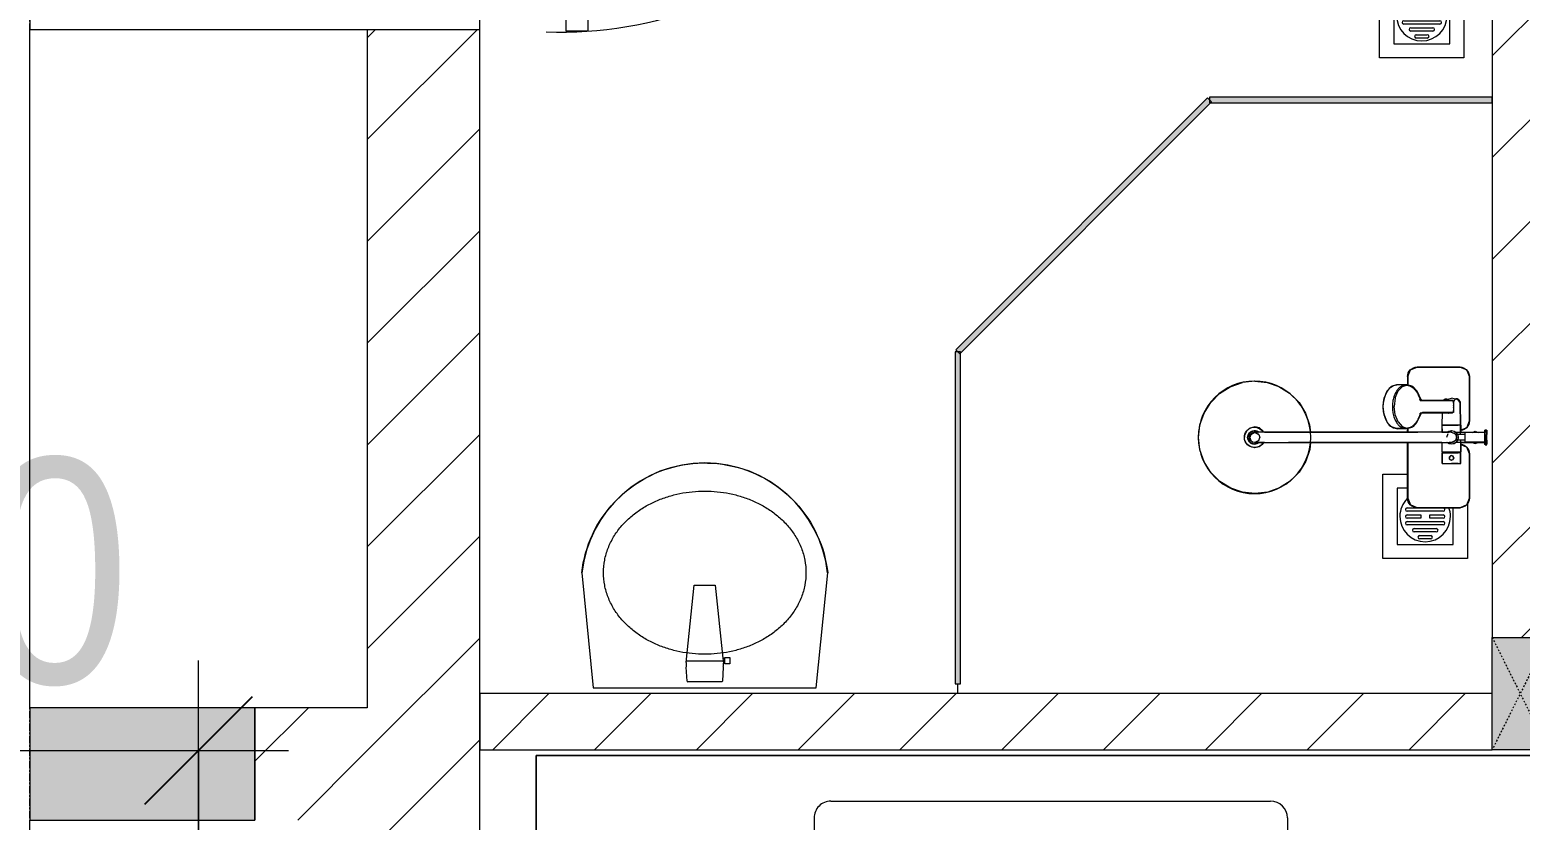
# Model space of a CAD drawing. Header units: millimetres. Extents: x 1591 to 240306, y -15958 to 82755.
# Drawn here: x 129254 to 131904, y 73112 to 74517 of the extents above; entities that cross this region are included whole.
import ezdxf

# ---------------------------------------------------------------- set-up
doc = ezdxf.new("R2010")
doc.units = ezdxf.units.MM
doc.linetypes.add('Dash', pattern=[6, 3, -3])
doc.linetypes.add('Grid Line', pattern=[22.225, 12.7, -3.175, 3.175, -3.175])
for name, color, linetype, lineweight in [('0-1', 7, 'Continuous', 5), ('A-ANNO-DIMS', 211, 'Continuous', 9), ('A-ANNO-DIMS-160', 211, 'Continuous', 9), ('A-DETL-GENF-1', 9, 'Continuous', 9), ('A-DOOR-1', 254, 'Continuous', 9), ('A-DOOR-2', 9, 'Continuous', 9), ('A-FLOR-1', 250, 'Continuous', 9), ('A-FLOR-2', 9, 'Continuous', 9), ('A-GLAZ-CURT', 52, 'Continuous', 9), ('A-GLAZ-CURT-1', 254, 'Continuous', 9), ('A-GLAZ-CURT-2', 9, 'Continuous', 9), ('A-WALL-1', 253, 'Continuous', 18), ('A-WALL-3', 113, 'Continuous', 18), ('A-WALL-PATT-1', 10, 'Continuous', 9), ('A-WALL-PATT-2', 111, 'Continuous', 9), ('I-FURN', 30, 'Continuous', 9), ('I-FURN-1', 254, 'Continuous', 9), ('M-EQPM-1', 254, 'Continuous', 9), ('P-SANR-FIXT', 6, 'Continuous', 9), ('P-SANR-FIXT-1', 254, 'Continuous', 9), ('S-COLS', 52, 'Continuous', 9), ('S-COLS-1', 52, 'Continuous', 5), ('S-COLS-2', 7, 'Continuous', 18), ('S-COLS-3', 254, 'Continuous', 9), ('S-COLS-4', 253, 'Continuous', 18), ('S-COLS-HDLN-1', 9, 'Dash', 9), ('S-GRID-1', 1, 'Grid Line', 9)]:
    doc.layers.add(name, color=color, linetype=linetype, lineweight=lineweight)
doc.styles.add('UTM Avo', font='UTM Avo.ttf', dxfattribs={"width": 0.9, "height": 400})
doc.dimstyles.new('1_Dim_chi_tiet_2_5_1', dxfattribs={"dimscale": 304.8, "dimtxt": 399.720379, "dimasz": 0.629921, "dimexe": 0.524934, "dimexo": 0.0625, "dimgap": 0.052493, "dimtad": 1, "dimdec": 0, "dimrnd": 5, "dimzin": 0, "dimdsep": 46, "dimtxsty": 'UTM Avo', "dimblk1": 'OBLIQUE', "dimblk2": 'OBLIQUE', "dimsah": 1, "dimcen": 0.09, "dimdle": 0.524934, "dimazin": 0, "dimtfac": 1, "dimtdec": 4, "dimtix": 1, "dimtmove": 0, "dimatfit": 3, "dimfxl": 1.049869, "dimfxlon": 1, "dimtvp": 1, "dimtolj": 1, "dimtzin": 0, "dimarcsym": 2})
pattern_1 = [(45, (0, 0), (-90.50967, 90.50967), [])]
pattern_2 = [(45, (11001.35, 0), (-90.50967, 90.50967), [])]

# ---------------------------------------------------------------- blocks, each defined once
blk = doc.blocks.new('NCV_TKTC_KET CAU_rvt-1-TKCS_MB TẦNG 3-4')
at = {"layer": 'S-COLS-1'}
blk.add_hatch(color=256, dxfattribs=at).paths.add_polyline_path([(118652.6, 73111.9), (118652.6, 73311.9), (118252.6, 73311.9), (118252.6, 73111.9)])
at = {"layer": 'A-FLOR-1'}
for p, q in [((118252.6, 73311.9), (118252.6, 74516.9)), ((118852.4, 74516.9), (118852.4, 73311.9)), ((118252.6, 71936.9), (118252.6, 73111.9))]:
    blk.add_line(p, q, dxfattribs=at)
at = {"layer": 'S-COLS-2'}
for p, q in [((118252.6, 73311.9), (118252.6, 73111.9)), ((118652.6, 73311.9), (118252.6, 73311.9)), ((118652.6, 73111.9), (118652.6, 73311.9)), ((118252.6, 73111.9), (118652.6, 73111.9))]:
    blk.add_line(p, q, dxfattribs=at)
blk = doc.blocks.new('DOOR_CW_01 CANH MO-PANEL KINH - DIG_02-800x2200-CỬA NHÔM KÍNH-V108-TKCS_MB TẦNG 3-4')
at = {"layer": 'A-DETL-GENF-1'}
for p, q in [((-347, -182), (-347, -62)), ((-347, -62), (-307, -62)), ((-307, -62), (-307, -182)), ((-307, -182), (-347, -182)), ((-341, -196), (-341, -182)), ((-341, -182), (-313, -182)), ((-313, -182), (-313, -196)), ((-347, -196), (-341, -196)), ((-347, -638), (-347, -196)), ((-307, -196), (-313, -196)), ((-307, -196), (-307, -638)), ((-383.9, -611.2), (-377.3, -615.8)), ((-270.1, -611.2), (-276.7, -615.8)), ((-392, -637), (-392, -716.5)), ((-384, -699.5), (-384, -637)), ((-347, -638), (-341, -638)), ((-307, -652), (-347, -652)), ((-347, -652), (-347, -772)), ((-341, -652), (-341, -638)), ((-313, -652), (-341, -652)), ((-307, -638), (-313, -638)), ((-313, -638), (-313, -652)), ((-307, -772), (-307, -652)), ((-270, -699.5), (-270, -637)), ((-262, -637), (-262, -716.5)), ((-349, -703.5), (-380, -703.5)), ((-349, -692.2), (-349, -731.8)), ((-347, -692.2), (-349, -692.2)), ((-347, -692.2), (-347, -731.8)), ((-307, -692.2), (-307, -731.8)), ((-307, -692.2), (-305, -692.2)), ((-305, -692.2), (-305, -731.8)), ((-305, -703.5), (-274, -703.5)), ((-349, -720.5), (-388, -720.5)), ((-349, -731.8), (-347, -731.8)), ((-305, -731.8), (-307, -731.8)), ((-305, -720.5), (-266, -720.5)), ((-347, -772), (-307, -772))]:
    blk.add_line(p, q, dxfattribs=at)
blk.add_circle((-357, -60), 10, dxfattribs=at)
for centre, radius, start, end in [((-357, -60), 714, 268, 0), ((-347, -637), 45, 145, 180), ((-347, -637), 37, 145, 180), ((-307, -637), 37, 0, 35), ((-307, -637), 45, 360, 35), ((-380, -699.5), 4, 180, 270), ((-274, -699.5), 4, 270, 0), ((-388, -716.5), 4, 180, 270), ((-266, -716.5), 4, 270, 0)]:
    blk.add_arc(centre, radius, start, end, dxfattribs=at)
at = {"layer": 'A-DOOR-2'}
for p, q in [((-400, -50), (-400, 50)), ((-400, 50), (-350, 50)), ((-350, 50), (-350, 0)), ((350, 0), (350, 50)), ((350, 50), (400, 50)), ((400, 50), (400, -50)), ((-360, 0), (-360, -50)), ((-350, 0), (-360, 0)), ((360, 0), (350, 0)), ((360, -50), (360, 0)), ((-360, -50), (-400, -50)), ((-357, -50), (-332, -50)), ((400, -50), (360, -50))]:
    blk.add_line(p, q, dxfattribs=at)
blk = doc.blocks.new('HE BEP A1 - HE BEP A 2-901225-TKCS_MB TẦNG 3-4')
at = {"layer": 'I-FURN'}
for p, q in [((3700, -594.4), (3700, 0)), ((3700, -594.4), (3700, 0)), ((2364, -483.2), (2364, -111.2)), ((3205.6, -483.2), (3205.6, -111.2)), ((3175.6, -513.2), (2394, -513.2)), ((662.4, -594.4), (3700, -594.4))]:
    blk.add_line(p, q, dxfattribs=at)
for centre, start, end in [((2394, -483.2), 180, 270), ((3175.6, -483.2), 270, 0)]:
    blk.add_arc(centre, 30, start, end, dxfattribs=at)
at = {"layer": 'I-FURN-1'}
for p, q in [((3700, 0), (3700, -594.4)), ((3700, -594.4), (0, -594.4))]:
    blk.add_line(p, q, dxfattribs=at)
blk = doc.blocks.new('bonruatreo - Chậu rửa-V112-TKCS_MB TẦNG 3-4')
at = {"layer": 'P-SANR-FIXT-1'}
for p, q in [((198.4, 0), (-198.4, 0)), ((165, 0), (-165, 0)), ((218.6, -205), (198.4, 0)), ((-198.4, 0), (-218.6, -205)), ((-33, -37.3), (-31.4, -12.2)), ((-30.2, -11), (30.2, -11)), ((31.4, -12.2), (33, -37.3)), ((-44.7, -42.8), (-35.6, -42.8)), ((-44.7, -54.2), (-44.7, -42.8)), ((-35.6, -42.8), (-35.6, -44.2)), ((-35.6, -44.2), (-33.1, -44.2)), ((-35.6, -44.2), (-35.6, -52.9)), ((-35.6, -52.9), (-35.6, -54.2)), ((-32.2, -52.9), (-35.6, -52.9)), ((-32.2, -52.9), (-33.1, -44.2)), ((32.7, -48.5), (-32.7, -48.5)), ((-18.5, -182.5), (-32.2, -52.9)), ((33, -45.4), (18.5, -182.5)), ((-35.6, -54.2), (-44.7, -54.2)), ((18.5, -182.5), (-18.5, -182.5))]:
    blk.add_line(p, q, dxfattribs=at)
at = {"layer": 'P-SANR-FIXT-1', "flags": 128}
blk.add_lwpolyline([(218.6, -205), (217.4, -213.7), (215.9, -222.4), (214, -231), (211.8, -239.5), (209.3, -247.9), (206.4, -256.2), (203.2, -264.4), (199.6, -272.5), (195.8, -280.4), (191.6, -288.1), (187.1, -295.7), (182.3, -303.1), (177.3, -310.3), (171.9, -317.3), (166.3, -324.1), (160.4, -330.6), (154.2, -336.9), (147.8, -342.9), (141.2, -348.7), (134.3, -354.2), (127.3, -359.4), (120, -364.4), (112.5, -369), (104.9, -373.4), (97.1, -377.4), (89.1, -381.2), (81, -384.6), (72.7, -387.6), (64.4, -390.4), (55.9, -392.8), (47.3, -394.8), (38.7, -396.6), (30, -397.9), (21.3, -399), (12.5, -399.6), (3.7, -400), (-5.1, -399.9), (-13.9, -399.6), (-22.6, -398.8), (-31.4, -397.8), (-40.1, -396.3), (-48.7, -394.5), (-57.2, -392.4), (-65.7, -390), (-74, -387.2), (-82.2, -384.1), (-90.3, -380.6), (-98.3, -376.8), (-106.1, -372.7), (-113.7, -368.3), (-121.1, -363.6), (-128.4, -358.7), (-135.4, -353.4), (-142.2, -347.8), (-148.8, -342), (-155.2, -335.9), (-161.3, -329.6), (-167.2, -323), (-172.8, -316.2), (-178.1, -309.2), (-183.1, -302), (-187.8, -294.6), (-192.2, -287), (-196.4, -279.2), (-200.2, -271.3), (-203.7, -263.2), (-206.8, -255), (-209.7, -246.6), (-212.2, -238.2), (-214.3, -229.7), (-216.1, -221.1), (-217.6, -212.4), (-218.6, -205)], dxfattribs=at)
at = {"layer": 'P-SANR-FIXT-1'}
for centre, radius, start, end in [((-30.1, -12.3), 1.3, 91.2278, 176.4003), ((30.1, -12.3), 1.3, 3.5997, 88.7722), ((5.5, -41.4), 38.7, 173.966, 184.1457), ((-5.5, -41.4), 38.7, 353.966, 6.034), ((0, -180), 220, 186.525, 353.475)]:
    blk.add_arc(centre, radius, start, end, dxfattribs=at)
for points in [[(-180, -205), (-180, -197.6), (-178.6, -182.7), (-172.4, -161.2), (-162.5, -141.1), (-149.4, -123), (-133.8, -107), (-116.1, -93.4), (-96.9, -82.1), (-76.5, -73.2), (-55.2, -66.5), (-33.3, -62.1), (-11.2, -59.9), (11.1, -59.9), (33.3, -62.1), (55.2, -66.5), (76.5, -73.2), (96.9, -82.1), (116.1, -93.4), (133.8, -107.1), (149.5, -123), (162.5, -141.2), (172.4, -161.2), (178.6, -182.7), (180, -197.6), (180, -205)], [(180, -205), (180, -212.4), (178.6, -227.3), (172.4, -248.8), (162.5, -268.8), (149.5, -287), (133.8, -302.9), (116.1, -316.6), (96.9, -327.9), (76.5, -336.8), (55.2, -343.5), (33.3, -347.9), (11.1, -350.1), (-11.2, -350.1), (-33.3, -347.9), (-55.2, -343.5), (-76.5, -336.8), (-96.9, -327.9), (-116.1, -316.6), (-133.8, -303), (-149.4, -287), (-162.5, -268.9), (-172.4, -248.8), (-178.6, -227.3), (-180, -212.4), (-180, -205)]]:
    blk.add_open_spline(points, degree=3, dxfattribs=at)
blk = doc.blocks.new('93925000_0001 - 93925000_top_dwg_93925000_T-348115-TKCS_MB TẦNG 3-4')
at = {"layer": 'P-SANR-FIXT'}
for p, q in [((-125, -47.4), (-125, -123.4)), ((-29.3, -30.4), (-108, -30.4)), ((-46.3, -78.4), (-46.3, -46.7)), ((-27.2, -47.1), (-26.1, -47.1)), ((21.5, -45.9), (60.6, -46.7)), ((29.3, -30.4), (108, -30.4)), ((125, -47.4), (125, -123.4)), ((-27.2, -77.9), (-26.1, -77.9)), ((-9, -412.5), (-9, -62.5)), ((9, -62.5), (9, -412.5)), ((43, -78.7), (21.5, -79.2)), ((43, -64.7), (43, -117.7)), ((65.8, -117.7), (65.8, -64.7)), ((42.7, -117.9), (42.7, -117.9)), ((43.2, -117.6), (43.2, -117.5)), ((65.6, -117.5), (65.6, -117.6)), ((66.1, -117.9), (66.1, -117.9)), ((-108, -140.4), (-9, -140.4)), ((9, -140.4), (16.1, -140.4)), ((15.4, -159.1), (15.8, -143.3)), ((108, -140.4), (92.7, -140.4)), ((93, -143.3), (93.4, -159.1))]:
    blk.add_line(p, q, dxfattribs=at)
at = {"layer": 'P-SANR-FIXT', "flags": 128}
for points in [[(-45.8, -46.1), (-27.2, -46.1), (-27.2, -78.9), (-45.8, -78.9)], [(-26.1, -46), (-26.1, -78.9), (-9, -79)], [(21.5, -47.4), (21.5, -79.1), (9, -79)]]:
    blk.add_lwpolyline(points, dxfattribs=at)
at = {"layer": 'P-SANR-FIXT'}
for centre, radius in [((-36.5, -62.5), 3.95), ((0, -412.5), 100)]:
    blk.add_circle(centre, radius, dxfattribs=at)
for centre, radius, start, end in [((-108, -47.4), 17, 90, 180), ((-45.8, -46.6), 0.5, 90, 180), ((-29.3, -47.4), 17, 4.7626, 90), ((0, -62.5), 12, 318.5904, 221.4096), ((29.3, -47.4), 17, 90, 175.2374), ((59.7, -57.1), 10.5, 38.6491, 85.492), ((108, -47.4), 17, 360, 90), ((-45.8, -78.4), 0.5, 180, 270), ((0, -62.5), 9, 90, 180.0008), ((0, -62.5), 9, 360, 90), ((45.7, -61.8), 2.59, 155.1929, 175.7071), ((45.9, -61.8), 2.75, 130.8294, 155.1929), ((46.1, -62.1), 3.08, 110.5459, 130.8294), ((54.4, -334.8), 275.9, 88.2683, 91.7343), ((-11.1, -67.1), 76.9, 1.7693, 4.1075), ((65.2, -72.4), 3.46, 323.2522, 79.3541), ((-108, -123.4), 17, 180, 270), ((39.3, -146.1), 24, 145.4892, 151.4815), ((41.5, -147.6), 26.8, 139.9517, 145.4927), ((43.6, -149.4), 29.5, 134.7867, 139.9744), ((46.2, -152), 33.2, 130.0223, 134.7808), ((47.7, -153.8), 35.5, 125.4414, 130.0144), ((49.9, -156.8), 39.2, 121.1773, 125.4365), ((50.6, -157.9), 40.5, 119.697, 121.1761), ((51, -158.7), 41.5, 117.0276, 119.7085), ((52.2, -161.1), 44.1, 113.3199, 117.0258), ((51.7, -159.9), 42.8, 109.7779, 113.2977), ((52.5, -162.2), 45.2, 106.1472, 109.7766), ((53.2, -164.5), 47.7, 103.9355, 106.1665), ((39.1, -108.2), 10.4, 284.3956, 285.5116), ((40.8, -114.2), 4.19, 285.5116, 289.9665), ((40.2, -112.5), 6, 289.9665, 292.7061), ((41.4, -115.3), 2.96, 292.7061, 296.5405), ((41.3, -115.1), 3.16, 296.9591, 300.8286), ((41.8, -115.8), 2.26, 300.8286, 305.287), ((42.1, -116.4), 1.64, 305.287, 309.9326), ((42.6, -116.9), 0.906, 309.9326, 315.24), ((66.5, -116.6), 1.39, 229.6335, 235.1234), ((66.3, -116.8), 1.08, 225.1702, 229.6335), ((67.3, -115.4), 2.79, 235.1234, 238.7439), ((67.2, -115.6), 2.6, 238.7439, 243.4573), ((67.8, -114.4), 3.89, 243.9189, 246.8313), ((68.1, -113.8), 4.52, 246.843, 250.4792), ((68.3, -113.2), 5.24, 250.478, 254.0406), ((68.5, -112.7), 5.75, 254.0357, 256.0561), ((55.4, -165.2), 48.4, 73.8659, 76.0481), ((56.2, -162.4), 45.5, 70.241, 73.86), ((57.4, -159.2), 42.1, 66.6693, 70.2637), ((56.5, -161.3), 44.3, 62.9815, 66.6728), ((58, -158.4), 41.1, 60.2783, 62.9855), ((57.7, -158.9), 41.7, 58.8444, 60.2824), ((59.2, -156.4), 38.7, 54.5377, 58.8482), ((60.9, -154), 35.8, 50.0034, 54.5405), ((62.8, -151.7), 32.8, 45.1921, 50.0042), ((65, -149.6), 29.8, 40.0487, 45.1896), ((87.6, -128.4), 1.5, 180, 187.5386), ((87.6, -128.4), 1.5, 258.6057, 270), ((67.2, -147.7), 26.8, 34.5125, 40.0422), ((69.4, -146.2), 24.2, 28.5363, 34.4919), ((108, -123.4), 17, 270, 360), ((32.6, -143.6), 16.9, 172.414, 179.1297), ((33.7, -143.7), 17.9, 164.9525, 172.4168), ((35.2, -144.2), 19.5, 157.9614, 164.9563), ((37.1, -144.9), 21.6, 151.4775, 157.9654), ((73.8, -143.9), 19.2, 21.6374, 28.9183), ((71.2, -145), 22.1, 15.4436, 21.6374), ((76.8, -143.4), 16.2, 7.1859, 15.4436), ((73.9, -143.8), 19.1, 1.2699, 7.1859), ((32.7, -159), 17.3, 181.3198, 222.2619), ((54.2, -123), 60.6, 259.1395, 270.1494), ((54.2, -119.5), 64.1, 270.1494, 280.3637), ((76, -159), 17.4, 317.3098, 358.6393), ((0, -412.5), 18, 120.2491, 59.7509), ((0, -412.5), 12.2, 137.7946, 42.2054), ((0, -412.5), 9, 180, 0)]:
    blk.add_arc(centre, radius, start, end, dxfattribs=at)
for points, degree in [([(-12.9, 0), (-12.9, -1.5), (-12.9, -3)], 2), ([(12.9, 0), (0, 0), (-12.8, 0)], 2), ([(12.8, 0), (12.9, 0), (12.9, 0)], 2), ([(12.9, 0), (12.9, -1.5), (12.9, -3)], 2), ([(-12.9, -3), (0, -3), (12.8, -3)], 2), ([(-12.8, -3), (-12.9, -3), (-12.9, -3)], 2), ([(-8.5, -3.8), (-8.5, -20.9), (-8.5, -38)], 2), ([(8.5, -3.8), (8.5, -20.9), (8.5, -38)], 2), ([(-5, -46), (-15.5, -46), (-26.1, -46)], 2), ([(-8.5, -38), (0, -38), (8.5, -38)], 2), ([(-5, -38), (-5, -44.8), (-5, -51.6)], 2), ([(5, -38), (5, -44.8), (5, -51.6)], 2), ([(5, -46), (13.3, -46), (21.5, -46)], 2), ([(43.2, -61.6), (43.1, -62.2), (43.3, -62.8), (43, -63.5), (43, -64.1), (43, -64.7)], 5), ([(46.1, -59), (45.8, -59), (45.6, -59), (45.4, -59.1), (45.2, -59.1), (45, -59.2)], 5), ([(65.6, -61.6), (65.6, -60.8), (65.5, -60), (64.3, -59), (63.5, -59), (62.7, -59)], 5), ([(42.8, -182.5), (33, -180.6), (24.7, -176.4), (19.9, -170.7)], 3), ([(88.8, -170.8), (83.9, -176.5), (75.6, -180.7), (65.8, -182.5)], 3)]:
    blk.add_open_spline(points, degree=degree, dxfattribs=at)
for points, weights in [([(-9.3, -3), (-8.5, -3), (-8.5, -3.8)], [1, 0.707106775639, 1]), ([(9.3, -3), (8.5, -3), (8.5, -3.8)], [1, 0.707106765177, 1]), ([(21.5, -45.9), (21.5, -45.7), (21.5, -47.4)], [0.874147445041, 0.908470869121, 1]), ([(67.9, -74.4), (66.9, -75.7), (65.8, -76.4)], [1, 0.991614392871, 1]), ([(54.4, -167.3), (15.8, -167.3), (15.8, -143.6)], [1, 0.707106781187, 1]), ([(93, -143.6), (93, -167.3), (54.4, -167.3)], [1, 0.707106781187, 1])]:
    blk.add_rational_spline(points, weights, degree=2, dxfattribs=at)
blk.add_open_spline([(68, -50.6), (68.4, -51.1), (68.6, -51.7), (68.7, -53.5), (68.2, -54.7), (66.1, -57), (64.6, -58.1), (62.7, -59)], degree=3, knots=[0.3623591, 0.3623591, 0.3623591, 0.3623591, 0.4991435, 0.4991435, 0.7494159, 0.7494159, 0.9564651, 0.9564651, 0.9564651, 0.9564651], dxfattribs=at)
blk = doc.blocks.new('93925000_0001 - 93925000_top_dwg-348114-TKCS_MB TẦNG 3-4')
blk.add_blockref('93925000_0001 - 93925000_top_dwg_93925000_T-348115-TKCS_MB TẦNG 3-4', (0, 0))
blk = doc.blocks.new('93925000_0001 - 93925000_3D_low_dwg-348120-TKCS_MB TẦNG 3-4')
at = {"layer": 'P-SANR-FIXT'}
for p, q in [((-13, 0.4), (-12.1, 0.4)), ((-13, 0.4), (-11.6, 0.4)), ((-13, -2.4), (-13, 0.4)), ((-12.1, 0.4), (-9.1, 0.4)), ((-8, 0.4), (-11.6, 0.4)), ((-9.1, 0.4), (-5, 0.4)), ((-5, 0.4), (-8, 0.4)), ((-5, 0.4), (0, 0.4)), ((0, 0.4), (5.1, 0.4)), ((5.1, 0.4), (9, 0.4)), ((8.2, 0.4), (5.1, 0.4)), ((11.6, 0.4), (8.2, 0.4)), ((9, 0.4), (12, 0.4)), ((13, 0.4), (11.6, 0.4)), ((12, 0.4), (13, 0.4)), ((13, -2.4), (13, 0.4)), ((-13, -2.4), (-13, 0)), ((-12.1, -2.4), (-13, -2.4)), ((-13, -2.4), (-11.6, -2.4)), ((-12.1, -2.4), (-13, -2.4)), ((-13, -2.4), (-11.6, -2.4)), ((-9.1, -2.4), (-12.1, -2.4)), ((-9.1, -2.4), (-12.1, -2.4)), ((-11.6, -2.4), (-8.5, -2.4)), ((-11.6, -2.4), (-8.9, -2.4)), ((-11.1, -20.1), (-8.9, -14.6)), ((-8.9, -25.2), (-11.1, -20.1)), ((-5, -2.4), (-9.1, -2.4)), ((-8.9, -45.6), (-8.9, -2.4)), ((-6.1, -2.4), (-8.5, -2.4)), ((-8.5, -53.6), (-8.5, -2.4)), ((0, -2.4), (-5, -2.4)), ((5.1, -2.4), (0, -2.4)), ((5.1, -2.4), (9, -2.4)), ((6.1, -2.4), (8.5, -2.4)), ((11.6, -2.4), (8.5, -2.4)), ((8.5, -2.4), (8.5, -53.6)), ((8.9, -2.4), (8.9, -45.6)), ((11.6, -2.4), (8.9, -2.4)), ((11.1, -20.1), (8.9, -15)), ((8.9, -25.6), (11.1, -20.1)), ((9, -2.4), (12, -2.4)), ((9, -2.4), (12, -2.4)), ((13, -2.4), (11.6, -2.4)), ((13, -2.4), (11.6, -2.4)), ((12, -2.4), (13, -2.4)), ((12, -2.4), (13, -2.4)), ((13, -2.4), (13, 0)), ((-125, -47), (-120, -35)), ((-120, -35), (-125, -47)), ((-125, -123), (-125, -47)), ((-125, -47), (-125, -123)), ((-120, -35), (-108, -30)), ((-108, -30), (-120, -35)), ((-108, -30), (-29.2, -30)), ((-29.2, -30), (-108, -30)), ((-46.3, -45.7), (-27.2, -45.6)), ((-46.3, -46.9), (-46.3, -45.7)), ((-46.3, -45.7), (-46.3, -46.9)), ((-46.3, -50.5), (-46.3, -46.9)), ((-46.3, -50.5), (-46.3, -56.1)), ((-29.2, -30), (-17.2, -35)), ((-17.2, -35), (-29.2, -30)), ((-27.2, -46.8), (-27.2, -45.6)), ((-27.2, -46.8), (-27.2, -50.4)), ((-27.2, -56), (-27.2, -50.4)), ((-26.1, -46.8), (-26.1, -45.6)), ((-8.5, -45.6), (-26.1, -45.6)), ((-26.1, -46.8), (-26.1, -50.4)), ((-26.1, -56), (-26.1, -50.4)), ((-17.2, -35), (-12.8, -45.6)), ((-12.8, -45.6), (-17.2, -35)), ((-4.4, -50.9), (-8.5, -53.6)), ((-4.4, -50.9), (-8.5, -53.6)), ((-4.6, -51), (-4.4, -50.9)), ((0, -50.1), (-4.4, -50.9)), ((4.4, -50.9), (0, -50.1)), ((4.4, -50.9), (4.6, -51)), ((4.4, -50.9), (8.5, -53.6)), ((4.4, -50.9), (8.5, -53.6)), ((21.5, -45.6), (8.5, -45.6)), ((17.2, -35), (12.8, -45.6)), ((12.8, -45.6), (17.2, -35)), ((17.2, -35), (29.2, -30)), ((17.2, -35), (29.2, -30)), ((21.5, -45.6), (60.6, -46.1)), ((21.5, -46.8), (21.5, -45.6)), ((21.5, -46.8), (21.5, -50.4)), ((21.5, -56), (21.5, -50.4)), ((29.2, -30), (108, -30)), ((108, -30), (29.2, -30)), ((60.6, -46.1), (66.7, -50.3)), ((66.7, -50.3), (69.5, -62.1)), ((108, -30), (120, -35)), ((120, -35), (108, -30)), ((120, -35), (125, -47)), ((125, -47), (120, -35)), ((125, -47), (125, -123)), ((125, -123), (125, -47)), ((-46.3, -56.1), (-46.3, -62.1)), ((-46.3, -68.1), (-46.3, -62.1)), ((-46.3, -73.7), (-46.3, -68.1)), ((-46.3, -77.3), (-46.3, -73.7)), ((-46.3, -78.5), (-46.3, -77.3)), ((-46.3, -78.5), (-46.3, -77.3)), ((-46.3, -78.5), (-27.2, -78.6)), ((-40.5, -62.1), (-39.4, -59.4)), ((-40.5, -62.1), (-39.3, -64.9)), ((-36.6, -58.1), (-39.4, -59.4)), ((-36.5, -66.1), (-39.3, -64.9)), ((-36.6, -58.1), (-33.6, -59.3)), ((-33.6, -64.8), (-36.5, -66.1)), ((-33.6, -59.3), (-32.5, -62.1)), ((-33.6, -64.8), (-32.5, -62.1)), ((-27.2, -62.1), (-27.2, -56)), ((-27.2, -68.2), (-27.2, -62.1)), ((-27.2, -73.8), (-27.2, -68.2)), ((-27.2, -77.4), (-27.2, -73.8)), ((-27.2, -78.6), (-27.2, -77.4)), ((-26.1, -62.1), (-26.1, -56)), ((-26.1, -68.2), (-26.1, -62.1)), ((-26.1, -73.8), (-26.1, -68.2)), ((-26.1, -77.4), (-26.1, -73.8)), ((-26.1, -78.6), (-26.1, -77.4)), ((-26.1, -78.6), (-9, -78.6)), ((-11.1, -57.5), (-12, -62.1)), ((-11.2, -57.7), (-12, -62.1)), ((-12, -62.1), (-11.2, -66.5)), ((-12, -62.1), (-11.2, -66.5)), ((-8.5, -53.6), (-11.2, -57.7)), ((-8.5, -53.6), (-11.2, -57.7)), ((-11.1, -57.5), (-11.2, -57.7)), ((-11.1, -66.7), (-11.2, -66.5)), ((-11.2, -66.5), (-9, -69.8)), ((-11.1, -66.7), (-9, -69.9)), ((-5.4, -54.9), (-9, -62.1)), ((-9, -62.1), (-9, -66.3)), ((-9, -79.5), (-9, -66.3)), ((-9, -79.5), (-9, -94.5)), ((0, -53.1), (-5.4, -54.9)), ((2.5, -54.1), (0, -53.1)), ((6.4, -68.5), (0, -71.1)), ((9, -62.1), (6.4, -55.7)), ((9, -62.1), (7.9, -59.4)), ((11.1, -57.5), (8.5, -53.6)), ((11.2, -57.7), (8.5, -53.6)), ((11.2, -57.7), (8.5, -53.6)), ((9, -62.1), (9, -66.5)), ((9, -79.6), (9, -66.5)), ((9, -69.8), (11.2, -66.5)), ((9, -69.8), (11.2, -66.5)), ((9, -69.8), (11.1, -66.7)), ((9, -78.6), (21.5, -78.6)), ((11.1, -57.5), (11.2, -57.7)), ((11.1, -66.7), (12, -62.1)), ((11.1, -66.7), (11.2, -66.5)), ((12, -62.1), (11.2, -57.7)), ((12, -62.1), (11.2, -57.7)), ((11.2, -66.5), (12, -62.1)), ((21.5, -62.1), (21.5, -56)), ((21.5, -68.2), (21.5, -62.1)), ((21.5, -73.8), (21.5, -68.2)), ((21.5, -77.4), (21.5, -73.8)), ((21.5, -78.6), (21.5, -77.4)), ((21.5, -78.6), (44.3, -78.3)), ((43.3, -68.3), (43.8, -62.2)), ((43.3, -68.3), (44.3, -66.3)), ((44.3, -70.3), (43.3, -68.3)), ((44.3, -58.6), (44.2, -112.9)), ((65.4, -58.6), (44.3, -58.6)), ((52.7, -58.6), (54.8, -57.9)), ((54.8, -57.9), (56.9, -58.6)), ((65.4, -58.6), (65.4, -112.9)), ((66.3, -68.3), (65.4, -66.3)), ((65.4, -70.2), (66.3, -68.3)), ((66.3, -68.3), (65.5, -58.6)), ((66.7, -73.9), (69.5, -62.1)), ((-9, -94.5), (-9, -122.1)), ((9, -79.6), (9, -94.6)), ((9, -94.6), (9, -122.1)), ((-120, -135), (-125, -123)), ((-125, -123), (-120, -135)), ((-9, -122.1), (-9, -352.1)), ((9, -352.1), (9, -122.1)), ((16, -140.4), (19, -131.1)), ((27.2, -123.6), (19, -131.1)), ((42.7, -116.4), (27.2, -123.6)), ((44.2, -112.9), (42.7, -116.4)), ((65.4, -112.9), (67, -116.4)), ((67, -116.4), (82.2, -123.4)), ((82.2, -123.4), (90.4, -130.7)), ((90.4, -130.7), (93.7, -140.4)), ((125, -123), (120, -135)), ((120, -135), (125, -123)), ((-108, -140), (-120, -135)), ((-120, -135), (-108, -140)), ((-8.8, -140), (-108, -140)), ((-108, -140), (-8.8, -140)), ((16.1, -140), (8.8, -140)), ((8.8, -140), (16.1, -140)), ((16, -140.4), (16, -160.1)), ((19.3, -150.1), (16, -140.4)), ((27.5, -157.3), (19.3, -150.1)), ((27.5, -157.3), (39.8, -162.4)), ((70.6, -162.2), (82.5, -157.2)), ((90.7, -149.6), (82.5, -157.2)), ((90.7, -149.6), (93.7, -140.4)), ((108, -140), (93.6, -140)), ((93.6, -140), (108, -140)), ((93.7, -140.4), (93.7, -160.1)), ((108, -140), (120, -135)), ((108, -140), (120, -135)), ((16, -160.1), (18.8, -169)), ((19.3, -169.7), (16, -160.1)), ((25.5, -175.3), (19.3, -169.7)), ((39.8, -182), (27.5, -177)), ((39.6, -182), (54.8, -183.9)), ((39.8, -162.4), (54.8, -164.2)), ((39.8, -182), (54.8, -183.9)), ((70.6, -162.2), (54.8, -164.2)), ((54.8, -183.9), (70.6, -181.9)), ((54.8, -183.9), (69.3, -182.2)), ((82.5, -176.8), (70.6, -181.9)), ((82.2, -177), (79.6, -178.1)), ((90.7, -169.3), (82.5, -176.8)), ((90.6, -169.4), (88.2, -171.6)), ((93.7, -160.1), (90.7, -169.3)), ((-21.4, -314.2), (-42.5, -321.4)), ((-9, -312.8), (-21.4, -314.2)), ((22.5, -314.4), (9, -312.9)), ((43, -321.6), (22.5, -314.4)), ((-61.8, -333.3), (-77.7, -348.9)), ((-42.5, -321.4), (-61.8, -333.3)), ((61.9, -333.3), (43, -321.6)), ((78.8, -350.3), (61.9, -333.3)), ((-89.8, -367.9), (-97.3, -388.9)), ((-77.7, -348.9), (-89.8, -367.9)), ((-9, -374.4), (-9, -352.1)), ((9, -374.3), (9, -352.1)), ((90.5, -369.3), (78.8, -350.3)), ((97.6, -390.1), (90.5, -369.3)), ((-97.3, -388.9), (-100, -411.9)), ((-9, -396.3), (-11.8, -397.7)), ((-9, -394.7), (-9, -374.4)), ((-9, -394.7), (-9, -407.6)), ((9, -394.5), (9, -374.3)), ((9, -394.5), (9, -407.4)), ((11.7, -397.6), (9, -396.3)), ((100, -411.9), (97.6, -390.1)), ((-100, -411.9), (-97.6, -433.8)), ((-16.7, -404), (-18.5, -411.9)), ((-18.5, -411.9), (-18.5, -411.9)), ((-18.5, -411.9), (-16.5, -420.1)), ((-11.8, -397.7), (-16.7, -404)), ((-16.5, -420.1), (-11.3, -426.5)), ((-12, -411.9), (-9, -404.4)), ((-8.3, -420.6), (-12, -411.9)), ((-5.4, -404.7), (-9, -411.9)), ((-9, -407.6), (-9, -411.9)), ((-9, -411.9), (-9, -411.9)), ((0, -423.9), (-8.3, -420.6)), ((-5.4, -404.7), (-6.3, -405.5)), ((-5.4, -419.1), (-6.2, -418.4)), ((-5.4, -404.7), (0, -402.9)), ((0, -420.9), (-5.4, -419.1)), ((0, -420.9), (-5.4, -419.1)), ((5.4, -404.7), (0, -402.9)), ((5.4, -419.1), (0, -420.9)), ((5.4, -419.1), (0, -420.9)), ((8.7, -420.2), (0, -423.9)), ((9, -411.9), (5.4, -404.7)), ((5.4, -404.7), (6.2, -405.4)), ((5.4, -419.1), (9, -411.6)), ((5.4, -419.1), (9, -411.9)), ((6.2, -418.4), (5.4, -419.1)), ((8.7, -420.2), (12, -411.9)), ((12, -411.9), (9, -404.9)), ((9, -411.9), (9, -407.4)), ((9, -411.6), (9, -411.9)), ((11.7, -397.6), (16.7, -403.7)), ((11.7, -397.6), (16.7, -403.7)), ((16.5, -420.1), (11.7, -426.2)), ((18.5, -411.9), (16.5, -420.1)), ((16.7, -403.7), (18.5, -411.9)), ((16.7, -403.7), (18.5, -411.9)), ((18.5, -411.9), (18.5, -411.9)), ((100, -411.9), (97.5, -433.9)), ((-97.6, -433.8), (-90.5, -454.4)), ((-11.3, -426.5), (-3.9, -430)), ((-3.9, -430), (4.1, -429.9)), ((4.1, -429.9), (11.7, -426.2)), ((89.8, -455.8), (97.5, -433.9)), ((-90.5, -454.4), (-78.4, -473.9)), ((-78.4, -473.9), (-62.2, -490.2)), ((61.9, -490.4), (78, -474.5)), ((78, -474.5), (89.8, -455.8)), ((-62.2, -490.2), (-43.5, -501.9)), ((-43.5, -501.9), (-22.2, -509.4)), ((22.1, -509.4), (42.9, -502.2)), ((42.9, -502.2), (61.9, -490.4)), ((-22.2, -509.4), (-0.1, -511.9)), ((-0.1, -511.9), (22.1, -509.4))]:
    blk.add_line(p, q, dxfattribs=at)
blk = doc.blocks.new('93925000_0001 - FMM 93925000-401075-TKCS_MB TẦNG 3-4')
at = {"extrusion": (0, 0, -1), "zscale": -1, "rotation": 180}
for name in ['93925000_0001 - 93925000_top_dwg-348114-TKCS_MB TẦNG 3-4', '93925000_0001 - 93925000_3D_low_dwg-348120-TKCS_MB TẦNG 3-4']:
    blk.add_blockref(name, (0, 0), dxfattribs=at)
blk = doc.blocks.new('THU NUOC - THU NUOC-V164-TKCS_MB TẦNG 3-4')
at = {"layer": 'M-EQPM-1'}
for p, q in [((-66.3, -70.6), (-66.3, 79.4)), ((-66.3, 79.4), (-22.3, 79.4)), ((-22.3, 54.4), (-41.3, 54.4)), ((-41.3, 54.4), (-41.3, -45.6)), ((83.7, 27.4), (83.7, -70.6)), ((-23.3, 19.6), (40.9, 19.6)), ((40.9, 13.6), (-23.3, 13.6)), ((-23.3, 7.2), (0.7, 7.2)), ((0.7, 1.2), (-23.3, 1.2)), ((0.7, 7.2), (0.7, 1.2)), ((16.7, 1.2), (16.7, 7.2)), ((16.7, 7.2), (40.9, 7.2)), ((40.9, 1.2), (16.7, 1.2)), ((58.7, -45.6), (58.7, 19.9)), ((-23.3, -4.8), (40.9, -4.8)), ((40.9, -10.8), (-23.3, -10.8)), ((-11, -17.3), (28.5, -17.3)), ((28.5, -23.3), (-11, -23.3)), ((-41.3, -45.6), (58.7, -45.6)), ((-1.1, -29.6), (18.5, -29.6)), ((18.5, -35.6), (-1.1, -35.6)), ((83.7, -70.6), (-66.3, -70.6))]:
    blk.add_line(p, q, dxfattribs=at)
for centre, radius, start, end in [((8.7, 4.4), 45, 135, 180), ((8.7, 4.4), 45, 135, 180), ((8.7, 4.4), 45, 180, 0), ((8.7, 4.4), 45, 180, 360), ((-23.3, 16.6), 3, 90, 270), ((-23.3, 4.2), 3, 90, 270), ((40.9, 16.6), 3, 270, 90), ((40.9, 4.2), 3, 270, 90), ((8.7, 4.4), 45, 0, 20.2407), ((8.7, 4.4), 45, 360, 20.2407), ((-23.3, -7.8), 3, 90, 270), ((-11, -20.3), 3, 90, 270), ((28.5, -20.3), 3, 270, 90), ((40.9, -7.8), 3, 270, 90), ((-1.1, -32.6), 3, 90, 270), ((18.5, -32.6), 3, 270, 90)]:
    blk.add_arc(centre, radius, start, end, dxfattribs=at)
blk = doc.blocks.new('THU NUOC - THU NUOC-V172-TKCS_MB TẦNG 3-4')
at = {"layer": 'M-EQPM-1'}
for p, q in [((-66.3, -70.6), (-66.3, 79.3)), ((58.7, 54.4), (-41.3, 54.4)), ((-41.3, 54.4), (-41.3, -45.6)), ((58.7, -45.6), (58.7, 54.4)), ((79.5, 79.4), (83.7, 79.4)), ((83.7, 79.4), (83.7, -70.6)), ((-11, 32.1), (28.5, 32.1)), ((-1.1, 44.5), (18.5, 44.5)), ((18.5, 38.5), (-1.1, 38.5)), ((-23.3, 19.6), (40.9, 19.6)), ((40.9, 13.6), (-23.3, 13.6)), ((-23.3, 7.2), (0.7, 7.2)), ((0.7, 1.2), (-23.3, 1.2)), ((28.5, 26.1), (-11, 26.1)), ((0.7, 7.2), (0.7, 1.2)), ((16.7, 1.2), (16.7, 7.2)), ((16.7, 7.2), (40.9, 7.2)), ((40.9, 1.2), (16.7, 1.2)), ((-23.3, -4.8), (40.9, -4.8)), ((40.9, -10.8), (-23.3, -10.8)), ((-11, -17.3), (28.5, -17.3)), ((28.5, -23.3), (-11, -23.3)), ((-41.3, -45.6), (58.7, -45.6)), ((-1.1, -29.6), (18.5, -29.6)), ((18.5, -35.6), (-1.1, -35.6)), ((83.7, -70.6), (-66.3, -70.6))]:
    blk.add_line(p, q, dxfattribs=at)
for centre, radius, start, end in [((8.7, 4.4), 45, 0, 180), ((8.7, 4.4), 45, 360, 180), ((-11, 29.1), 3, 90, 270), ((-1.1, 41.5), 3, 90, 270), ((18.5, 41.5), 3, 270, 90), ((28.5, 29.1), 3, 270, 90), ((8.7, 4.4), 45, 180, 0), ((8.7, 4.4), 45, 180, 360), ((-23.3, 16.6), 3, 90, 270), ((-23.3, 4.2), 3, 90, 270), ((40.9, 16.6), 3, 270, 90), ((40.9, 4.2), 3, 270, 90), ((-23.3, -7.8), 3, 90, 270), ((-11, -20.3), 3, 90, 270), ((28.5, -20.3), 3, 270, 90), ((40.9, -7.8), 3, 270, 90), ((-1.1, -32.6), 3, 90, 270), ((18.5, -32.6), 3, 270, 90)]:
    blk.add_arc(centre, radius, start, end, dxfattribs=at)
blk = doc.blocks.new('G1_SOF - BO TRU - 100x200-746114-TKCS_MB TẦNG 3-4')
at = {"layer": 'S-COLS'}
blk.add_hatch(color=256, dxfattribs=at).paths.add_polyline_path([(50, -100), (50, 100), (-50, 100), (-50, -100)])
at = {"layer": 'S-COLS-4'}
for p, q in [((-50, 100), (50, 100)), ((-50, -100), (-50, 100)), ((50, 100), (50, -100)), ((50, -100), (-50, -100))]:
    blk.add_line(p, q, dxfattribs=at)
at = {"layer": 'S-COLS-HDLN-1'}
for p, q in [((50, -100), (-50, 100)), ((-50, -100), (50, 100))]:
    blk.add_line(p, q, dxfattribs=at)
blk = doc.blocks.new('System Panel - Glazed-901212-TKCS_MB TẦNG 3-4')
at = {"layer": 'A-GLAZ-CURT'}
blk.add_hatch(color=256, dxfattribs=at).paths.add_polyline_path([(-251.1, -5), (251.1, -5), (251.1, 5), (-251.1, 5)])
at = {"layer": 'A-GLAZ-CURT-2'}
for p, q in [((251.1, 5), (-251.1, 5)), ((-251.1, 5), (-251.1, -5)), ((251.1, -5), (251.1, 5)), ((-251.1, -5), (251.1, -5))]:
    blk.add_line(p, q, dxfattribs=at)
blk = doc.blocks.new('System Panel - Glazed-901210-TKCS_MB TẦNG 3-4')
at = {"layer": 'A-GLAZ-CURT'}
blk.add_hatch(color=256, dxfattribs=at).paths.add_polyline_path([(-295.3, -5), (295.3, -5), (295.3, 5), (-295.3, 5)])
at = {"layer": 'A-GLAZ-CURT-2'}
for p, q in [((295.3, 5), (-295.3, 5)), ((-295.3, 5), (-295.3, -5)), ((295.3, -5), (295.3, 5)), ((-295.3, -5), (295.3, -5))]:
    blk.add_line(p, q, dxfattribs=at)
blk = doc.blocks.new('System Panel - Glazed-901211-TKCS_MB TẦNG 3-4')
at = {"layer": 'A-GLAZ-CURT'}
blk.add_hatch(color=256, dxfattribs=at).paths.add_polyline_path([(-316.6, -5), (316.6, -5), (316.6, 5), (-316.6, 5)])
at = {"layer": 'A-GLAZ-CURT-2'}
for p, q in [((316.6, 5), (-316.6, 5)), ((-316.6, 5), (-316.6, -5)), ((316.6, -5), (316.6, 5)), ((-316.6, -5), (316.6, -5))]:
    blk.add_line(p, q, dxfattribs=at)
blk = doc.blocks.new('NCV_TKTC_TANG 3 - 4_rvt-2-TKCS_MB TẦNG 3-4')
at = {"layer": 'A-WALL-PATT-1'}
h = blk.add_hatch(dxfattribs=at)
h.set_pattern_fill('FP_1', color=256, style=0, pattern_type=2)
h.set_pattern_definition(pattern_1)
h.paths.add_polyline_path([(120952.5, 73436.9), (120952.5, 75236.9), (120852.5, 75236.9), (120852.5, 73436.9)])
h = blk.add_hatch(dxfattribs=at)
h.set_pattern_fill('FP_1', color=256, style=0, pattern_type=2)
h.set_pattern_definition(pattern_1)
h.paths.add_polyline_path([(119052.4, 73236.9), (120852.5, 73236.9), (120852.5, 73336.9), (119052.4, 73336.9)])
at = {"layer": 'A-FLOR-2'}
for p, q in [((120351.9, 74386.9), (120852.5, 74386.9)), ((119902.5, 73336.9), (119902.5, 73353.9))]:
    blk.add_line(p, q, dxfattribs=at)
at = {"layer": 'A-WALL-1'}
for p, q in [((120852.5, 75236.9), (120852.5, 73436.9)), ((120852.5, 73336.9), (119052.4, 73336.9)), ((119052.4, 73336.9), (119052.4, 73236.9)), ((119052.4, 73236.9), (120852.5, 73236.9))]:
    blk.add_line(p, q, dxfattribs=at)
at = {"layer": 'A-DOOR-1'}
blk.add_blockref('DOOR_CW_01 CANH MO-PANEL KINH - DIG_02-800x2200-CỬA NHÔM KÍNH-V108-TKCS_MB TẦNG 3-4', (119552.5, 75286.9), dxfattribs=at)
at = {"layer": 'A-GLAZ-CURT-1'}
for name, p, rotation in [('System Panel - Glazed-901211-TKCS_MB TẦNG 3-4', (120126.4, 74168.5), 44.99999999999893), ('System Panel - Glazed-901210-TKCS_MB TẦNG 3-4', (119902.5, 73649.3), 89.99999999999919)]:
    blk.add_blockref(name, p, dxfattribs=dict(at, rotation=rotation))
blk.add_blockref('System Panel - Glazed-901212-TKCS_MB TẦNG 3-4', (120601.4, 74392.4), dxfattribs=at)
at = {"layer": 'I-FURN-1', "rotation": 180}
blk.add_blockref('HE BEP A1 - HE BEP A 2-901225-TKCS_MB TẦNG 3-4', (122852.5, 72632.6), dxfattribs=at)
at = {"layer": 'M-EQPM-1'}
for name, p in [('THU NUOC - THU NUOC-V172-TKCS_MB TẦNG 3-4', (120718.8, 74537.9)), ('THU NUOC - THU NUOC-V164-TKCS_MB TẦNG 3-4', (120724.8, 73647.5))]:
    blk.add_blockref(name, p, dxfattribs=at)
at = {"layer": 'P-SANR-FIXT-1'}
for name, p, rotation in [('93925000_0001 - FMM 93925000-401075-TKCS_MB TẦNG 3-4', (120842.5, 73792.4), 90.00000000000061), ('bonruatreo - Chậu rửa-V112-TKCS_MB TẦNG 3-4', (119452.5, 73346.9), 180)]:
    blk.add_blockref(name, p, dxfattribs=dict(at, rotation=rotation))
at = {"layer": 'S-COLS-3', "rotation": 180}
blk.add_blockref('G1_SOF - BO TRU - 100x200-746114-TKCS_MB TẦNG 3-4', (120902.5, 73336.9), dxfattribs=at)
blk = doc.blocks.new('DIMBLOCK287-TKCS_MB TẦNG 3-4')
at = {"layer": 'A-ANNO-DIMS-160'}
for p, q in [((128263.8, 72915.7), (128263.8, 73395.7)), ((129553.8, 72915.7), (129553.8, 73395.7)), ((128103.8, 73235.7), (129713.8, 73235.7)), ((128263.8, 73235.7), (128263.8, 72915.7)), ((129553.8, 73235.7), (129553.8, 72915.7))]:
    blk.add_line(p, q, dxfattribs=at)
at = {"layer": 'A-ANNO-DIMS-160', "lineweight": 25}
for p, q in [((128263.8, 73235.7), (128359.8, 73331.7)), ((129553.8, 73235.7), (129649.8, 73331.7)), ((128263.8, 73235.7), (128167.8, 73139.7)), ((129553.8, 73235.7), (129457.8, 73139.7))]:
    blk.add_line(p, q, dxfattribs=at)
at = {"layer": 'A-ANNO-DIMS-160', "color": 0, "insert": (128361.1, 73755.3), "char_height": 400, "width": 1314.636, "attachment_point": 1, "line_spacing_factor": 1.110334, "style": 'UTM Avo'}
blk.add_mtext('1290', dxfattribs=at)
blk = doc.blocks.new('_Oblique')
at = {"color": 0, "linetype": 'ByBlock', "lineweight": -2}
blk.add_line((-0.5, -0.5), (0.5, 0.5), dxfattribs=at)

msp = doc.modelspace()

# ---------------------------------------------------------------- hatches: boundary and pattern name
at = {"layer": 'A-WALL-PATT-2'}
h = msp.add_hatch(dxfattribs=at)
h.set_pattern_fill('FP_1', color=256, style=0, pattern_type=2)
h.set_pattern_definition(pattern_2)
h.paths.add_polyline_path([(129853.8, 70036.9), (130053.8, 70036.9), (130053.8, 70185.3), (129853.8, 70185.3), (129853.8, 70177.1)])
h.paths.add_polyline_path([(129985, 71275.3), (130053.8, 71275.3), (130053.8, 71511.9), (129853.8, 71511.9), (129853.8, 71275.3)])
h.paths.add_polyline_path([(129985, 71711.9), (130053.8, 71711.9), (130053.8, 74516.9), (129853.8, 74516.9), (129853.8, 71711.9)])
h = msp.add_hatch(dxfattribs=at)
h.set_pattern_fill('FP_1', color=256, style=0, pattern_type=2)
h.set_pattern_definition(pattern_2)
h.paths.add_polyline_path([(129853.8, 73111.9), (129853.8, 73311.9), (129653.9, 73311.9), (129653.9, 73111.9)])

# ---------------------------------------------------------------- linework, layer by layer
at = {"layer": 'A-WALL-3'}
for p, q in [((129253.9, 77936.9), (129253.9, 74516.9)), ((130053.8, 71711.9), (130053.8, 75337.4)), ((130053.8, 74516.9), (129253.9, 74516.9)), ((129853.8, 74516.9), (129853.8, 73311.9)), ((129853.8, 73311.9), (129653.9, 73311.9)), ((129653.9, 73311.9), (129653.9, 73111.9))]:
    msp.add_line(p, q, dxfattribs=at)
at = {"layer": 'S-GRID-1'}
msp.add_line((129253.9, 19175.3), (129253.9, 76690.4), dxfattribs=at)

# ---------------------------------------------------------------- block references
at = {"layer": '0-1'}
for name in ['NCV_TKTC_KET CAU_rvt-1-TKCS_MB TẦNG 3-4', 'NCV_TKTC_TANG 3 - 4_rvt-2-TKCS_MB TẦNG 3-4']:
    msp.add_blockref(name, (11001.4, 0), dxfattribs=at)

# ---------------------------------------------------------------- dimensions: what is measured, and where the dimension line sits
at = {"layer": 'A-ANNO-DIMS'}
dim = msp.add_linear_dim(base=(129553.8, 73235.7), p1=(128263.8, 72915.7), p2=(129553.8, 72915.7), dimstyle='1_Dim_chi_tiet_2_5_1', override={"dimpost": '<>', "dimfxl": 1290}, dxfattribs=at)
dim.commit()
dim.dimension.update_dxf_attribs({"geometry": 'DIMBLOCK287-TKCS_MB TẦNG 3-4', "text_midpoint": (128908.8, 73458.7)})

doc.saveas('drawing.dxf')
